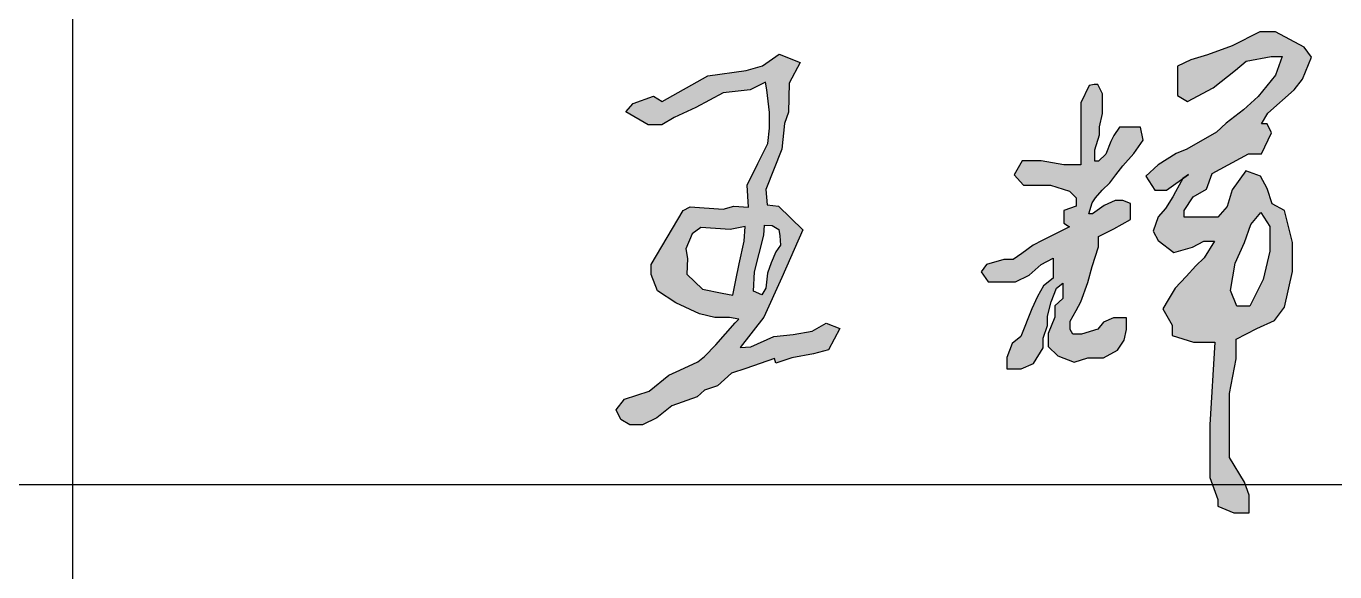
# Model space of a CAD drawing. Extents: x -534 to 560, y 572 to 1344.
# Drawn here: x 501.31 to 534.02, y 777.82 to 791.46 of the extents above; entities that cross this region are included whole.
import ezdxf

# ---------------------------------------------------------------- set-up
doc = ezdxf.new("R2010")
doc.units = 0
doc.header["$LTSCALE"] = 1000
doc.header["$MEASUREMENT"] = 0
doc.layers.add('TK', color=7, linetype='Continuous')
doc.layers.add('外轮廓线', color=2, linetype='Continuous')

# ---------------------------------------------------------------- blocks, each defined once
blk = doc.blocks.new('BFGGFHBDRSGS')
at = {"layer": 'TK'}
h = blk.add_hatch(color=4, dxfattribs=at)
h.paths.add_polyline_path([(383373.4, -199114.2), (383390.7, -199141.2), (383390.7, -199188.6), (383377.8, -199242.6), (383351.9, -199294.3), (383327, -199294.3), (383315.2, -199264.1), (383323.8, -199211.3), (383342.1, -199171.4), (383354, -199136.9)], flags=16)
h.paths.add_polyline_path([(383232, -198900.5), (383281.7, -198874.6), (383324.8, -198840.1), (383345.3, -198822.9), (383392.8, -198814.3), (383414.4, -198814.3), (383401.5, -198849.8), (383368, -198890.8), (383339.9, -198916.7), (383306.5, -198942.6), (383288.1, -198959.8), (383230.9, -198992.2), (383210.4, -199000.8), (383175.9, -199022.4), (383152.2, -199043.9), (383169.4, -199070.9), (383192.1, -199070.9), (383234.2, -199040.7), (383223.4, -199048.4), (383209.4, -199074.1), (383204, -199083.9), (383189.9, -199106.5), (383175.9, -199122.6), (383166.2, -199149.6), (383175.9, -199167.9), (383206.1, -199190.6), (383241.7, -199180.9), (383263.3, -199169), (383283.8, -199169), (383264.4, -199201.4), (383248.2, -199216.5), (383229.9, -199236.9), (383208.3, -199259.6), (383195.3, -199282.2), (383184.5, -199299.5), (383202.9, -199330.8), (383202.9, -199350.2), (383243.9, -199363.1), (383284.9, -199363.1), (383275.2, -199521.9), (383275.2, -199566.6), (383275.2, -199623.7), (383290.3, -199665.8), (383290.3, -199678.7), (383321.6, -199691.6), (383350.7, -199691.6), (383350.7, -199657.1), (383342.1, -199632.3), (383313, -199584.9), (383313, -199550.4), (383313, -199513.7), (383313, -199462), (383325.9, -199395.1), (383325.9, -199357.4), (383365.8, -199336.9), (383399.3, -199321.8), (383418.7, -199295.9), (383433.9, -199227.7), (383433.9, -199171.6), (383418.8, -199110.1), (383395, -199097.2), (383385.3, -199068.1), (383372.3, -199044.3), (383344.3, -199033.6), (383318.4, -199070.2), (383308.7, -199102.6), (383290.3, -199123.1), (383225.6, -199123.1), (383225.6, -199110.1), (383242.8, -199084.2), (383268.7, -199069.1), (383279.5, -199038.9), (383349.7, -199001.2), (383374.5, -199001.2), (383394, -198961), (383385.3, -198943.8), (383374.5, -198943.8), (383386.4, -198923.3), (383437.1, -198878), (383453.3, -198857.5), (383470.6, -198815.4), (383456.6, -198796), (383401.5, -198766.9), (383371.3, -198766.9), (383318.4, -198793.9), (383270.9, -198811.1), (383238.6, -198820.8), (383212.7, -198832.7), (383212.7, -198843.5), (383212.7, -198872.6), (383212.7, -198888.8)])
h.paths.add_polyline_path([(383043.4, -198870.1), (383026.8, -198903.2), (383026.8, -198953.7), (383026.8, -199015.5), (383026.8, -199022.4), (382994.6, -199022.4), (382951.1, -199014.6), (382938.9, -199014.6), (382914.5, -199014.6), (382898.8, -199041.6), (382917.1, -199061.6), (382968.5, -199061.6), (383005.1, -199072.9), (383018.1, -199086), (383018.1, -199101.6), (382994.6, -199110.3), (382994.6, -199134.7), (383005.1, -199141.7), (382952.8, -199167.8), (382935.4, -199176.5), (382913.6, -199193), (382897.1, -199204.3), (382878.8, -199204.3), (382845.7, -199213.9), (382835.2, -199227.8), (382849.2, -199247), (382901.4, -199247), (382927.6, -199234.8), (382951.1, -199213.9), (382973.7, -199201.7), (382973.7, -199240), (382955.4, -199254.8), (382944.1, -199275.7), (382932.8, -199299.2), (382911.8, -199352.7), (382895.3, -199365.8), (382884.8, -199392.8), (382884.8, -199414.5), (382912.7, -199414.5), (382936.2, -199404.1), (382954.5, -199374.5), (382954.5, -199355.3), (382963.2, -199331), (382963.2, -199313.6), (382970.2, -199285.7), (382980.6, -199259.6), (382992.8, -199250), (382992.8, -199262.2), (382992.8, -199279.6), (382977.1, -199293.5), (382977.1, -199315.3), (382964.3, -199346.4), (382964.3, -199354.3), (382964.3, -199371.4), (382982.6, -199389.7), (383014.4, -199401.9), (383040.6, -199393.4), (383052.9, -199393.4), (383070.6, -199393.4), (383097.5, -199378.7), (383110.3, -199359.2), (383115.2, -199339.1), (383115.2, -199316.5), (383107.9, -199316.5), (383090.1, -199316.5), (383070.6, -199325), (383059.6, -199338.4), (383028.4, -199347.6), (383011.9, -199347.6), (383006.4, -199339.1), (383006.4, -199323.2), (383018, -199302.4), (383027.2, -199285.9), (383040.6, -199248.7), (383048.6, -199217.6), (383060.8, -199180.3), (383060.8, -199160.2), (383090.8, -199145.3), (383122.5, -199127.5), (383122.5, -199096.4), (383107.9, -199090.9), (383093.2, -199090.9), (383071.8, -199100.7), (383049.8, -199116.6), (383042.5, -199116.6), (383048.6, -199095.2), (383055.3, -199086), (383068.2, -199071.4), (383082.8, -199056.7), (383094.4, -199041.5), (383107.9, -199024.4), (383129.3, -199000.6), (383147, -198974.7), (383142.1, -198949.7), (383136.6, -198949.7), (383117.1, -198949.7), (383101.2, -198949.7), (383090.8, -198966.2), (383084.7, -198977.8), (383074.9, -199001.6), (383060.9, -199015.6), (383054.2, -199015.6), (383054.2, -198993.6), (383062.7, -198964.9), (383062.7, -198949.1), (383068.8, -198923.4), (383068.8, -198907.5), (383068.8, -198885.6), (383059.7, -198867.9), (383052.9, -198867.9)])
at = {"layer": 'TK', "lineweight": 25}
h = blk.add_hatch(color=4, dxfattribs=at)
h.paths.add_polyline_path([(382166.5, -198904.3), (382205.3, -198890.1), (382222.1, -198900.4), (382310.1, -198851.3), (382383.8, -198841), (382414.8, -198831.9), (382447.2, -198809.9), (382487.3, -198825.4), (382466.6, -198865.5), (382465.3, -198921.1), (382457.5, -198943), (382452.3, -198992.2), (382421.3, -199069.7), (382423.9, -199099.4), (382445.9, -199102), (382492.4, -199147.2), (382452.3, -199239), (382417.4, -199315.2), (382372.2, -199373.4), (382392.8, -199372.1), (382436.8, -199352.7), (382474.3, -199348.8), (382510.6, -199342.4), (382537.7, -199326.9), (382563.6, -199337.2), (382541.8, -199378.3), (382513.3, -199385.4), (382471.5, -199393.6), (382441, -199403.8), (382437.9, -199394.6), (382383, -199414.1), (382355.6, -199422.7), (382328.3, -199447.2), (382303.8, -199455.8), (382289.4, -199468.7), (382240.5, -199486), (382211.7, -199509), (382184.3, -199522), (382159.8, -199522), (382142.5, -199511.9), (382133.9, -199493.2), (382149.7, -199473.1), (382197.3, -199457.2), (382234.7, -199427), (382256.3, -199417), (382290.8, -199401.1), (382303.8, -199391.1), (382325.4, -199368.1), (382362.8, -199326.3), (382369.4, -199319.1), (382351.7, -199315.8), (382323.4, -199315.8), (382294.1, -199308.7), (382248.7, -199287.5), (382213.3, -199264.3), (382201.2, -199233.1), (382201.2, -199213.9), (382262.8, -199109.9), (382276, -199102.9), (382339.6, -199107.9), (382359.8, -199101.9), (382388.1, -199103.9), (382385.5, -199061.3), (382406.1, -199020), (382425.4, -198981.5), (382428.8, -198952.1), (382428.8, -198921.5), (382423.1, -198878.4), (382420.9, -198863.7), (382391.4, -198878.4), (382339.2, -198884.1), (382287.1, -198912.4), (382245.1, -198931.7), (382221.3, -198945.3), (382195.3, -198945.3), (382152.2, -198920.3)])
h.paths.add_polyline_path([(382382, -199141.1), (382353.2, -199147), (382296.5, -199143.1), (382279.6, -199155), (382267.7, -199183.8), (382270.7, -199202.6), (382269.7, -199232.4), (382299.5, -199261.2), (382337.3, -199269.1), (382358.1, -199273.1), (382364.1, -199244.3), (382370.1, -199212.5), (382380, -199168.9)], flags=16)
h.paths.add_polyline_path([(382418.7, -199138.1), (382433.7, -199139.1), (382446.6, -199147), (382448.6, -199158.9), (382449.6, -199176.8), (382440.6, -199189.7), (382431.7, -199210.6), (382424.7, -199230.4), (382421.7, -199259.2), (382413.8, -199272.1), (382397.9, -199265.2), (382399.9, -199228.4), (382408.8, -199192.7), (382417.8, -199157.9)], flags=16)
at = {"layer": 'TK'}
for p, q in [((381088.4, -194637.1), (381088.4, -203666.5)), ((376484, -199637.1), (384484, -199637.1))]:
    blk.add_line(p, q, dxfattribs=at)
at = {"layer": 'TK', "color": 4}
for points in [[(383232, -198900.5), (383281.7, -198874.6), (383324.8, -198840.1), (383345.3, -198822.9), (383392.8, -198814.3), (383414.4, -198814.3), (383401.5, -198849.8), (383368, -198890.8), (383339.9, -198916.7), (383306.5, -198942.6), (383288.1, -198959.8), (383230.9, -198992.2), (383210.4, -199000.8), (383175.9, -199022.4), (383152.2, -199043.9), (383169.4, -199070.9), (383192.1, -199070.9), (383234.2, -199040.7), (383223.4, -199048.4), (383209.4, -199074.1), (383204, -199083.9), (383189.9, -199106.5), (383175.9, -199122.6), (383166.2, -199149.6), (383175.9, -199167.9), (383175.9, -199167.9), (383206.1, -199190.6), (383241.7, -199180.9), (383263.3, -199169), (383283.8, -199169), (383264.4, -199201.4), (383248.2, -199216.5), (383229.9, -199236.9), (383208.3, -199259.6), (383195.3, -199282.2), (383184.5, -199299.5), (383202.9, -199330.8), (383202.9, -199350.2), (383243.9, -199363.1), (383284.9, -199363.1), (383275.2, -199521.9), (383275.2, -199566.6), (383275.2, -199623.7), (383290.3, -199665.8), (383290.3, -199678.7), (383321.6, -199691.6), (383350.7, -199691.6), (383350.7, -199657.1), (383342.1, -199632.3), (383313, -199584.9), (383313, -199550.4), (383313, -199513.7), (383313, -199462), (383325.9, -199395.1), (383325.9, -199357.4), (383365.8, -199336.9), (383399.3, -199321.8), (383418.7, -199295.9), (383433.9, -199227.7), (383433.9, -199171.6), (383418.8, -199110.1), (383395, -199097.2), (383385.3, -199068.1), (383372.3, -199044.3), (383344.3, -199033.6), (383318.4, -199070.2), (383308.7, -199102.6), (383290.3, -199123.1), (383225.6, -199123.1), (383225.6, -199110.1), (383242.8, -199084.2), (383268.7, -199069.1), (383279.5, -199038.9), (383349.7, -199001.2), (383374.5, -199001.2), (383394, -198961), (383385.3, -198943.8), (383374.5, -198943.8), (383386.4, -198923.3), (383437.1, -198878), (383453.3, -198857.5), (383470.6, -198815.4), (383456.6, -198796), (383401.5, -198766.9), (383371.3, -198766.9), (383318.4, -198793.9), (383270.9, -198811.1), (383238.6, -198820.8), (383212.7, -198832.7), (383212.7, -198843.5), (383212.7, -198872.6), (383212.7, -198888.8), (383232, -198900.5)], [(383043.4, -198870.1), (383026.8, -198903.2), (383026.8, -198953.7), (383026.8, -199015.5), (383026.8, -199022.4), (382994.6, -199022.4), (382951.1, -199014.6), (382938.9, -199014.6), (382914.5, -199014.6), (382898.8, -199041.6), (382917.1, -199061.6), (382968.5, -199061.6), (383005.1, -199072.9), (383018.1, -199086), (383018.1, -199101.6), (382994.6, -199110.3), (382994.6, -199134.7), (383005.1, -199141.7), (382952.8, -199167.8), (382935.4, -199176.5), (382913.6, -199193), (382897.1, -199204.3), (382878.8, -199204.3), (382845.7, -199213.9), (382835.2, -199227.8), (382849.2, -199247), (382901.4, -199247), (382927.6, -199234.8), (382951.1, -199213.9), (382973.7, -199201.7), (382973.7, -199240), (382955.4, -199254.8), (382944.1, -199275.7), (382932.8, -199299.2), (382911.8, -199352.7), (382895.3, -199365.8), (382884.8, -199392.8), (382884.8, -199414.5), (382912.7, -199414.5), (382936.2, -199404.1), (382954.5, -199374.5), (382954.5, -199355.3), (382963.2, -199331), (382963.2, -199313.6), (382970.2, -199285.7), (382980.6, -199259.6), (382992.8, -199250), (382992.8, -199262.2), (382992.8, -199279.6), (382977.1, -199293.5), (382977.1, -199315.3), (382964.3, -199346.4), (382964.3, -199354.3), (382964.3, -199371.4), (382982.6, -199389.7), (383014.4, -199401.9), (383040.6, -199393.4), (383052.9, -199393.4), (383070.6, -199393.4), (383097.5, -199378.7), (383110.3, -199359.2), (383115.2, -199339.1), (383115.2, -199316.5), (383107.9, -199316.5), (383090.1, -199316.5), (383070.6, -199325), (383059.6, -199338.4), (383028.4, -199347.6), (383011.9, -199347.6), (383006.4, -199339.1), (383006.4, -199323.2), (383018, -199302.4), (383027.2, -199285.9), (383040.6, -199248.7), (383048.6, -199217.6), (383060.8, -199180.3), (383060.8, -199160.2), (383090.8, -199145.3), (383122.5, -199127.5), (383122.5, -199096.4), (383107.9, -199090.9), (383093.2, -199090.9), (383071.8, -199100.7), (383049.8, -199116.6), (383042.5, -199116.6), (383048.6, -199095.2), (383055.3, -199086), (383068.2, -199071.4), (383082.8, -199056.7), (383094.4, -199041.5), (383107.9, -199024.4), (383129.3, -199000.6), (383147, -198974.7), (383142.1, -198949.7), (383136.6, -198949.7), (383117.1, -198949.7), (383101.2, -198949.7), (383090.8, -198966.2), (383084.7, -198977.8), (383074.9, -199001.6), (383060.9, -199015.6), (383054.2, -199015.6), (383054.2, -198993.6), (383062.7, -198964.9), (383062.7, -198949.1), (383068.8, -198923.4), (383068.8, -198907.5), (383068.8, -198885.6), (383059.7, -198867.9), (383052.9, -198867.9), (383043.4, -198870.1)], [(383373.4, -199114.2), (383390.7, -199141.2), (383390.7, -199188.6), (383377.8, -199242.6), (383351.9, -199294.3), (383327, -199294.3), (383315.2, -199264.1), (383323.8, -199211.3), (383342.1, -199171.4), (383354, -199136.9), (383373.4, -199114.2)]]:
    blk.add_lwpolyline(points, dxfattribs=at)
at = {"layer": 'TK', "color": 4, "lineweight": 25}
for points in [[(382166.5, -198904.3), (382205.3, -198890.1), (382222.1, -198900.4), (382310.1, -198851.3), (382383.8, -198841), (382414.8, -198831.9), (382447.2, -198809.9), (382487.3, -198825.4), (382466.6, -198865.5), (382465.3, -198921.1), (382457.5, -198943), (382452.3, -198992.2), (382421.3, -199069.7), (382423.9, -199099.4), (382445.9, -199102), (382492.4, -199147.2), (382452.3, -199239), (382417.4, -199315.2), (382417.4, -199315.2), (382372.2, -199373.4), (382392.8, -199372.1), (382436.8, -199352.7), (382474.3, -199348.8), (382510.6, -199342.4), (382537.7, -199326.9), (382563.6, -199337.2), (382541.8, -199378.3), (382513.3, -199385.4), (382471.5, -199393.6), (382441, -199403.8), (382437.9, -199394.6), (382383, -199414.1), (382355.6, -199422.7), (382328.3, -199447.2), (382303.8, -199455.8), (382289.4, -199468.7), (382240.5, -199486), (382211.7, -199509), (382184.3, -199522), (382159.8, -199522), (382142.5, -199511.9), (382133.9, -199493.2), (382149.7, -199473.1), (382197.3, -199457.2), (382234.7, -199427), (382256.3, -199417), (382290.8, -199401.1), (382303.8, -199391.1), (382325.4, -199368.1), (382362.8, -199326.3), (382369.4, -199319.1), (382351.7, -199315.8), (382323.4, -199315.8), (382294.1, -199308.7), (382248.7, -199287.5), (382213.3, -199264.3), (382201.2, -199233.1), (382201.2, -199213.9), (382262.8, -199109.9), (382276, -199102.9), (382339.6, -199107.9), (382359.8, -199101.9), (382388.1, -199103.9), (382385.5, -199061.3), (382406.1, -199020), (382425.4, -198981.5), (382428.8, -198952.1), (382428.8, -198921.5), (382423.1, -198878.4), (382423.1, -198878.4), (382420.9, -198863.7), (382391.4, -198878.4), (382339.2, -198884.1), (382287.1, -198912.4), (382245.1, -198931.7), (382221.3, -198945.3), (382195.3, -198945.3), (382152.2, -198920.3), (382166.5, -198904.3)], [(382382, -199141.1), (382353.2, -199147), (382296.5, -199143.1), (382279.6, -199155), (382267.7, -199183.8), (382270.7, -199202.6), (382269.7, -199232.4), (382299.5, -199261.2), (382337.3, -199269.1), (382358.1, -199273.1), (382364.1, -199244.3), (382370.1, -199212.5), (382380, -199168.9), (382382, -199141.1)], [(382418.7, -199138.1), (382433.7, -199139.1), (382446.6, -199147), (382448.6, -199158.9), (382449.6, -199176.8), (382440.6, -199189.7), (382431.7, -199210.6), (382424.7, -199230.4), (382421.7, -199259.2), (382413.8, -199272.1), (382397.9, -199265.2), (382399.9, -199228.4), (382408.8, -199192.7), (382417.8, -199157.9), (382418.7, -199138.1)]]:
    blk.add_lwpolyline(points, dxfattribs=at)
blk = doc.blocks.new('A$C37B82D5D')
at = {"xscale": 1.25, "yscale": 1.25, "zscale": 1.25}
blk.add_blockref('BFGGFHBDRSGS', (-376730, 269546.9), dxfattribs=at)

msp = doc.modelspace()

# ---------------------------------------------------------------- block references
at = {"layer": '外轮廓线', "ltscale": 0.03, "xscale": 0.01040000000011787, "yscale": 0.01040000000011787, "zscale": 0.01040000000024591}
msp.add_blockref('A$C37B82D5D', (-533.694, 571.998), dxfattribs=at)

doc.saveas('drawing.dxf')
